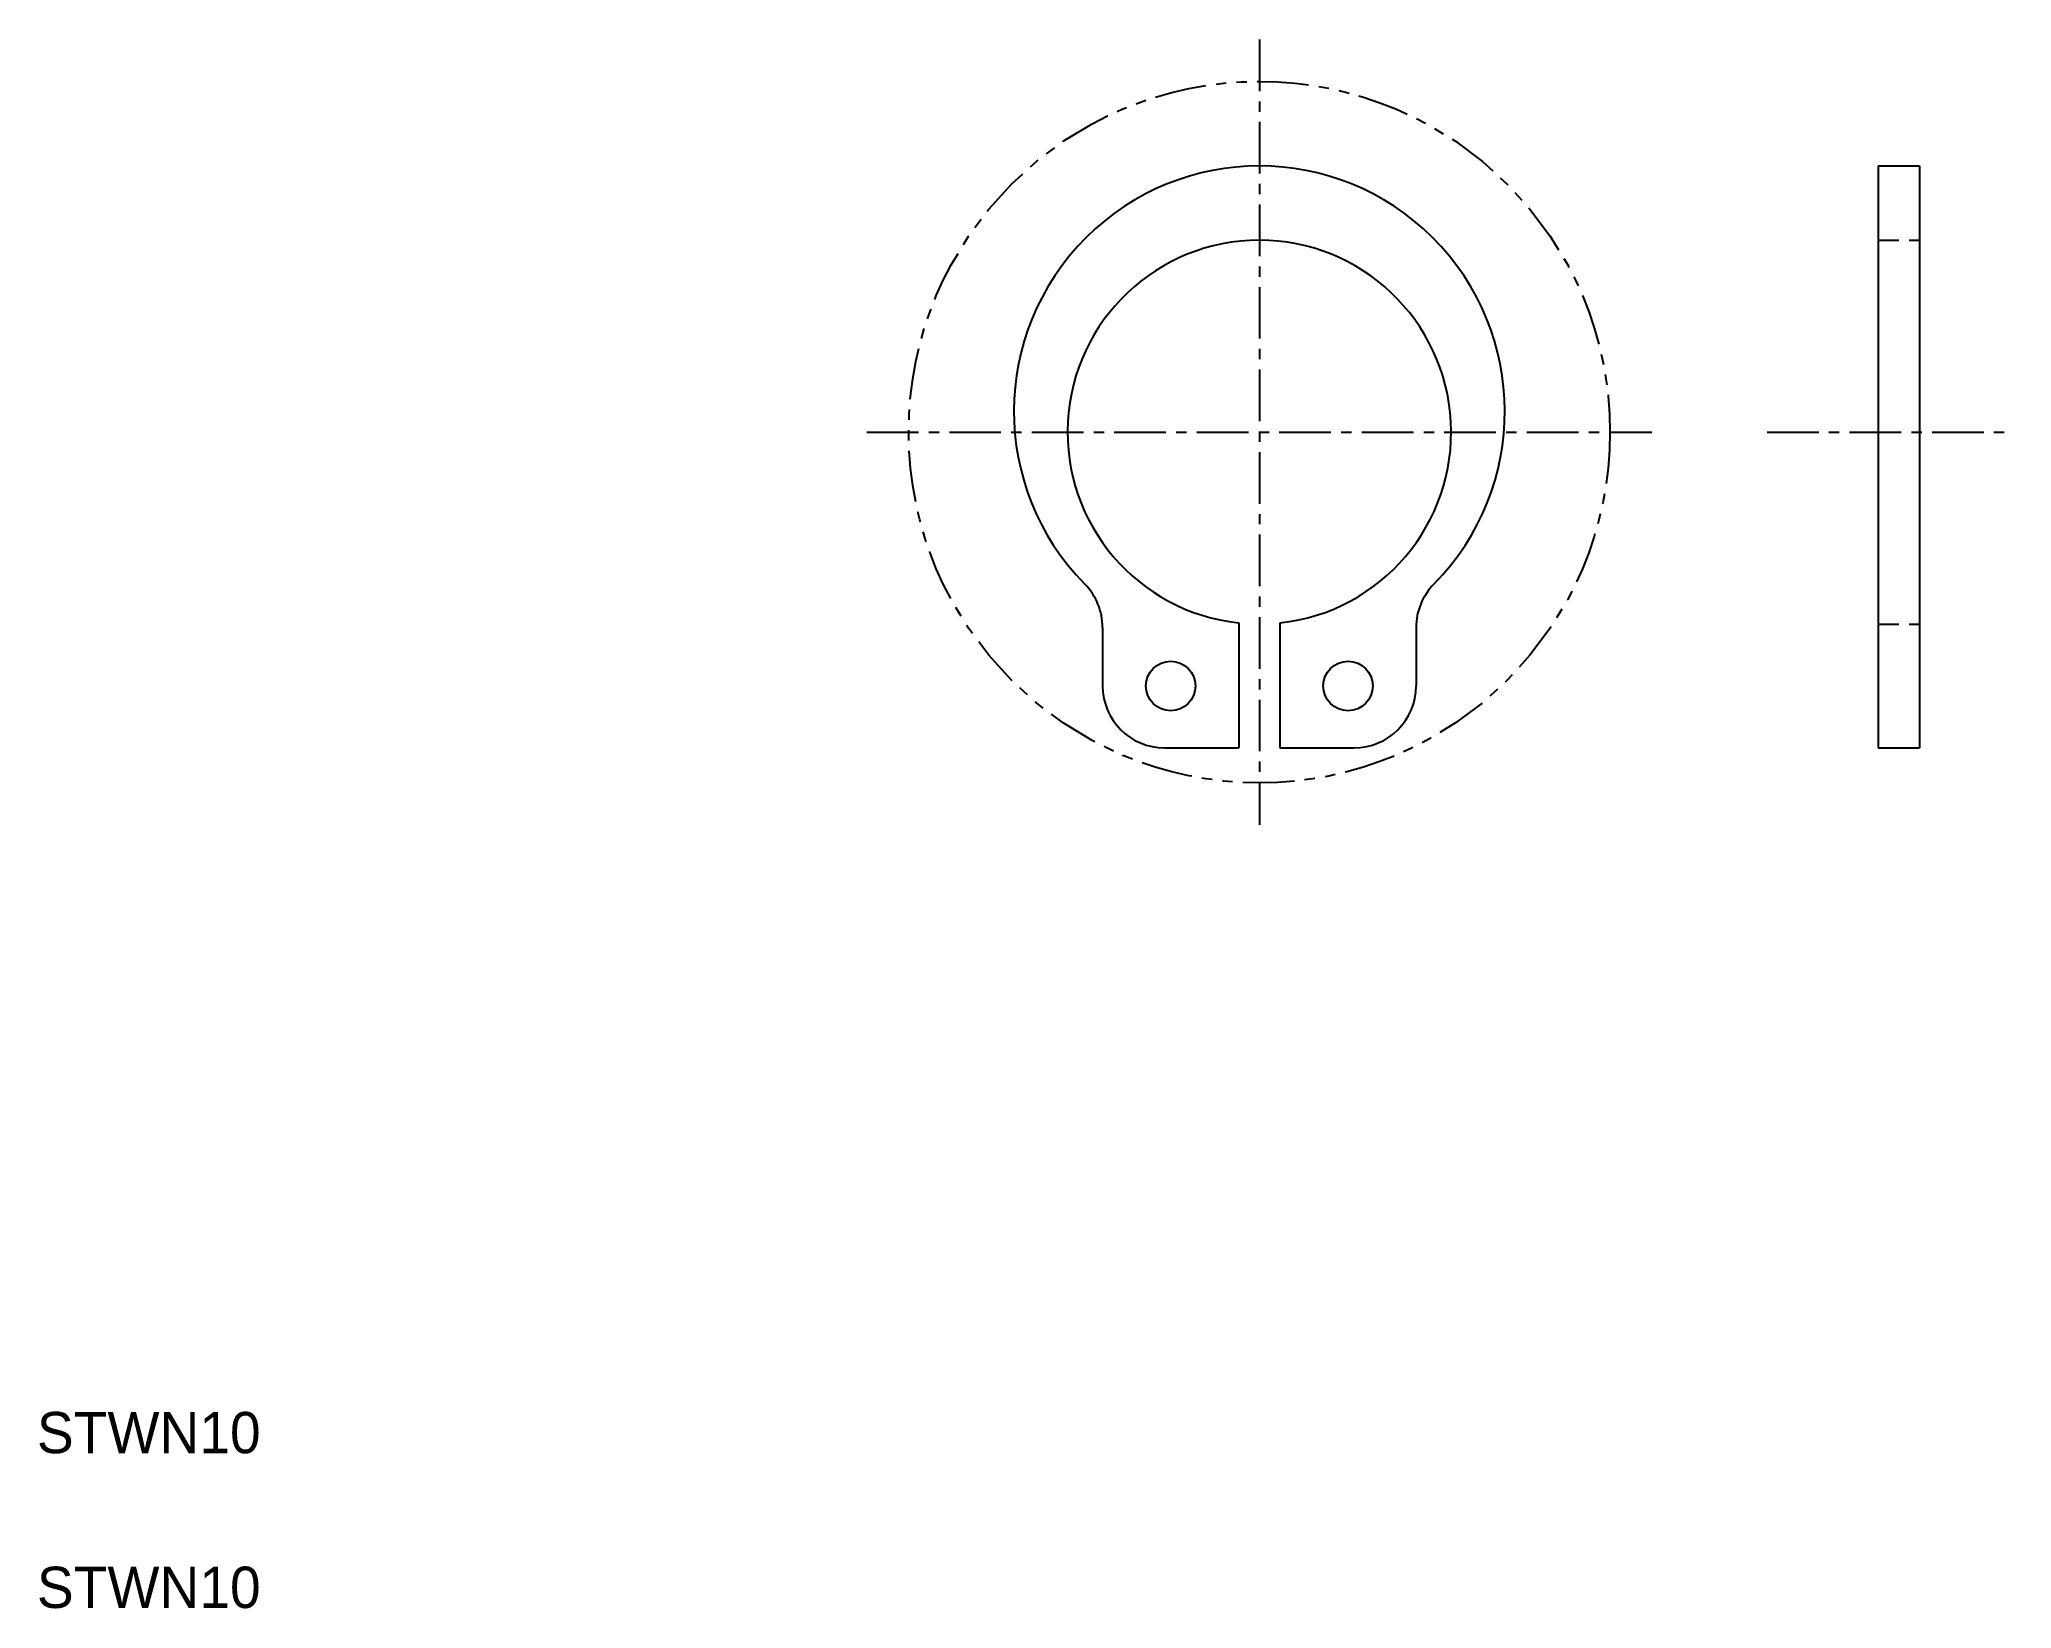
# Model space of a CAD drawing. Extents: x 82.6 to 130.4, y 76.5 to 114.5.
import ezdxf

# ---------------------------------------------------------------- set-up
doc = ezdxf.new("R2010")
doc.units = 0
for name, pattern in [('CENTER', [2, 1.25, -0.25, 0.25, -0.25]), ('DASHED', [0.75, 0.5, -0.25]), ('PHANTOM', [2.5, 1.25, -0.25, 0.25, -0.25, 0.25, -0.25])]:
    doc.linetypes.add(name, pattern=pattern)
doc.layers.get('0').update_dxf_attribs({"linetype": 'CONTINUOUS'})
doc.layers.add('CENTER', color=1, linetype='CENTER')

msp = doc.modelspace()

# ---------------------------------------------------------------- linework, layer by layer
at = {"color": 7, "linetype": 'CONTINUOUS'}
for p, q in [((127.198, 111.416), (127.198, 97.316)), ((127.198, 111.416), (128.198, 111.416)), ((128.198, 111.416), (128.198, 97.316)), ((108.398, 100.23), (108.398, 98.816)), ((111.698, 100.343), (111.698, 97.316)), ((112.698, 100.343), (112.698, 97.316)), ((115.998, 100.23), (115.998, 98.816)), ((111.698, 99.586), (111.698, 99.586)), ((111.698, 98.83), (111.698, 98.83)), ((109.898, 97.316), (111.698, 97.316)), ((112.698, 97.316), (114.498, 97.316)), ((127.198, 97.316), (128.198, 97.316))]:
    msp.add_line(p, q, dxfattribs=at)
at = {"color": 3, "linetype": 'DASHED'}
for p, q in [((127.198, 109.616), (128.198, 109.616)), ((127.198, 100.316), (128.198, 100.316))]:
    msp.add_line(p, q, dxfattribs=at)
at = {"color": 3, "linetype": 'PHANTOM'}
msp.add_circle((112.198, 104.966), 8.5, dxfattribs=at)
at = {"color": 7, "linetype": 'CONTINUOUS'}
for centre in [(110.048, 98.816), (114.348, 98.816)]:
    msp.add_circle(centre, 0.6, dxfattribs=at)
for centre, radius, start, end in [((112.198, 105.466), 5.95, 315.3497, 224.6503), ((112.198, 104.966), 4.65, 276.1728, 263.8272), ((106.898, 100.23), 1.5, 0, 44.6503), ((117.498, 100.23), 1.5, 135.3497, 180), ((109.898, 98.816), 1.5, 180, 270), ((114.498, 98.816), 1.5, 270, 0)]:
    msp.add_arc(centre, radius, start, end, dxfattribs=at)
at = {"layer": 'CENTER', "color": 1, "linetype": 'CENTER'}
for p, q in [((112.198, 114.482), (112.198, 95.45)), ((102.682, 104.966), (121.714, 104.966)), ((124.507, 104.966), (130.433, 104.966))]:
    msp.add_line(p, q, dxfattribs=at)

# ---------------------------------------------------------------- texts
at = {"color": 7, "linetype": 'CONTINUOUS'}
for p in [(82.563, 80.222), (82.563, 76.472)]:
    msp.add_text('STWN10', height=1, dxfattribs=at).set_placement(p)

doc.saveas('drawing.dxf')
